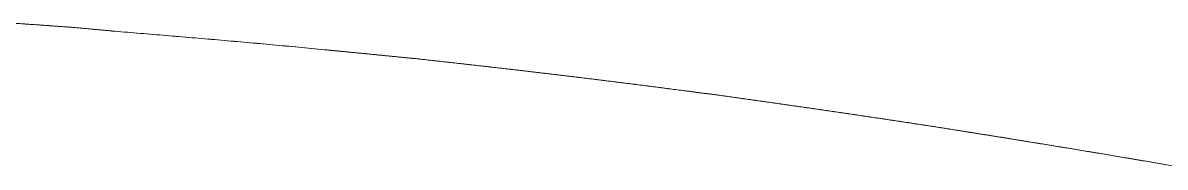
# Model space of a CAD drawing. Header units: millimetres. Extents: x 8533 to 164433, y 5768 to 115327.
# Drawn here: x 57047.75 to 57081.4, y 107849.54 to 107853.78 of the extents above; entities that cross this region are included whole.
import ezdxf

# ---------------------------------------------------------------- set-up
doc = ezdxf.new("R2010")
doc.units = ezdxf.units.MM
doc.header["$LTSCALE"] = 250
doc.layers.add('06_G-ENP_심볼', color=3, linetype='Continuous')
doc.layers.add('G-ENP', color=1, linetype='Continuous')

# ---------------------------------------------------------------- blocks, each defined once
blk = doc.blocks.new('zw$82BC')
at = {"layer": 'G-ENP', "color": 8, "lineweight": 0}
for centre, radius, start, end in [((16.49826815588678, 89.57005258552817), 3.605636663230549, 86.11715275224313, 86.20457355916753), ((16.51021445281795, 89.74613881152351), 3.42914566479827, 86.02859088191302, 86.12051796791248), ((16.5106615267343, 89.7526512165685), 3.422617932771731, 86.02504942002828, 86.11715213241551), ((16.52168959195093, 89.91142673989617), 3.263459883622471, 85.93198678253306, 86.02859020192253), ((16.52210349316933, 89.91731402011726), 3.257558072513554, 85.92826991928153, 86.02504873701089), ((16.53234020426881, 90.06118330989631), 3.113325058212252, 85.83071263672002, 85.93198603771478), ((16.532725406713, 90.06653026849989), 3.107964242999351, 85.82682062119775, 85.92826917110243), ((16.7484349169102, 93.02803713098189), 0.1386119950412993, 85.25126782689317, 85.75710073328017), ((16.74992769167621, 93.04733422092761), 0.119257694458412, 85.18200450754955, 85.68716413991409), ((16.70947006507949, 92.5494588613887), 0.6187737183285508, 85.23993699190964, 85.32428479167731), ((16.70941355243635, 92.54877433964424), 0.6194605688308574, 85.2368286934615, 85.32106500647275), ((16.70779569897918, 92.52935509394973), 0.6389470910506239, 85.15865526917867, 85.23990870517976), ((16.70772565957431, 92.52852141431134), 0.6397837075342774, 85.15566810533099, 85.23680044629249), ((16.70573145288485, 92.50498728163575), 0.6634021802717129, 85.08071988701018, 85.15862817774132), ((16.70564549183366, 92.50398083611987), 0.6644122900291283, 85.07786305668289, 85.15564106316117), ((16.7032060587896, 92.47564946633588), 0.6928484877109963, 85.00636944233976, 85.08069426048843), ((16.70310117367343, 92.47444038845248), 0.6940621062713656, 85.00365162050845, 85.07783749011548), ((16.70012917582734, 92.440438937142), 0.7281931984156177, 84.9358277694181, 85.00634553391805), ((16.70000151612176, 92.43898860014667), 0.7296491428286571, 84.93325704712731, 85.00362778508288), ((16.69638466130131, 92.3981874174167), 0.7706103212323696, 84.86930182719219, 84.93580583154902), ((16.69622923496156, 92.39644545417565), 0.772359204572707, 84.86688562330008, 84.93323518267222), ((16.6918207525339, 92.34736058587293), 0.8216416456120096, 84.80697976121417, 84.86928207008961), ((16.69163102439843, 92.34526081971825), 0.823749965851791, 84.80472473408228, 84.86686594504826), ((16.68623562355704, 92.28591037329954), 0.8833451486805586, 84.74902913023705, 84.80696236501014), ((16.68600276546245, 92.28336306771939), 0.8859030751955496, 84.7469411563964, 84.80470742875632), ((16.6793550218875, 92.2110459684962), 0.9585250780888876, 84.69559543971641, 84.74901425147678), ((16.67906691902915, 92.20792770727263), 0.961656620138479, 84.69367952911422, 84.7469263671687), ((16.67079685290584, 92.11887117957974), 1.051096315350055, 84.64680094921559, 84.69558320223639), ((16.67043641530343, 92.11500756757101), 1.054976703489746, 84.64506122611112, 84.69366739588658), ((16.66001285538643, 92.00378719065503), 1.166684459678463, 84.60274374933314, 84.64679144160887), ((16.65955511497988, 91.9989231019274), 1.171570038893042, 84.60118341478989, 84.64505182474521), ((16.64618772932484, 91.85745948112475), 1.313663821110544, 84.56349715557651, 84.60273702406552), ((16.64559479915694, 91.85120744326707), 1.319943912035507, 84.56211848329221, 84.60117679312248), ((16.62805443793197, 91.66692609444988), 1.505058146247199, 84.52910947130755, 84.56349322581701), ((16.62726619665445, 91.65867093282259), 1.513350854837064, 84.52791376584779, 84.5621146638171), ((16.60353258852093, 91.41089394436204), 1.762261923391241, 84.49960395467942, 84.52910831603788), ((16.60244674981864, 91.39958850649873), 1.773619386494389, 84.49859163391561, 84.52791271977533), ((16.56895097497581, 91.05177557103087), 2.123041487750679, 84.47497925471738, 84.4996055171027), ((16.56738033064842, 91.03550297533172), 2.13938970754107, 84.47414977140245, 84.4985933009788), ((16.51717174254919, 90.5164759790934), 2.660839537244257, 84.45520997049118, 84.47498344251396), ((16.51473082266223, 90.49128855207613), 2.686144962815867, 84.45456192757278, 84.47415406450662), ((16.43223475671819, 89.64153703017973), 3.539891558394338, 84.44024762121504, 84.45521666334169), ((16.42798979253531, 89.59787112633876), 3.583763313184468, 84.43977876194417, 84.45456871589468), ((16.8031569696055, 93.47560456990584), 0.3120840694617958, 264.8591417329718, 265.7039213092568), ((16.8040356095719, 93.48537633087449), 0.3218955095157921, 264.8654315914808, 265.7102624509682), ((15.15892658974072, 73.50875867338198), 19.72235518397797, 85.27199277615175, 85.2859160059488), ((15.18383265506044, 73.81032378886067), 19.41976332931828, 85.27135734192953, 85.28549806972403), ((15.63513076521777, 79.26648076766236), 13.94497393191351, 85.25227994303997, 85.27199127289407), ((15.64763255513749, 79.41731045192944), 13.79362701856803, 85.25142752462159, 85.27135585082094), ((15.89587060625321, 82.40590282769608), 10.79474280773718, 85.22679150202168, 85.252278737653), ((15.90339066697364, 82.49619497698012), 10.70413804296603, 85.22572250756387, 85.25142633213562), ((16.0609791641569, 84.38321775493898), 8.81054645722374, 85.19553697759598, 85.22679059339045), ((16.06601265607556, 84.4432930392486), 8.750260673367512, 85.19425171400779, 85.22572160887317), ((16.17532553552969, 85.74366244913307), 7.445304772170548, 85.15852325355188, 85.19553636073081), ((16.17894210243993, 85.78651872818756), 7.402296166682783, 85.15702192483435, 85.19425110685427), ((16.25950655195096, 86.73751913464707), 6.447889334719037, 85.11575458942372, 85.15852292457313), ((16.26223985651764, 86.76964112240876), 6.415651267109704, 85.1140373065026, 85.1570216067318), ((16.32430425967017, 87.49580165740934), 5.686843260389524, 85.06723265758043, 85.11575454660954), ((16.32645017408437, 87.52078442958674), 5.661768495851288, 85.06529943153048, 85.11403727532429), ((16.37591004065366, 88.09373850406217), 5.086683590621493, 85.01295655452685, 85.06723289821852), ((16.37764565614391, 88.11373374339547), 5.06661316643754, 85.01080730242877, 85.06529968501565), ((16.41813277347377, 88.5776062821758), 4.600977109438291, 84.95292283079878, 85.01295707743257), ((16.41957054135794, 88.59398018875618), 4.584540200713691, 84.95055737632994, 85.01080783701325), ((16.4534443811673, 88.977435114115), 4.199592001981852, 84.887125507773, 84.95292363390281), ((16.45465918285585, 88.99109730575248), 4.185875909142925, 84.88454357555989, 84.95055818909442), ((16.48351915444648, 89.31356248334583), 3.862121854659391, 84.81555609870477, 84.88712658723851), ((16.48456273007146, 89.32514138942469), 3.850496017121292, 84.81275732100052, 84.8845446642697), ((16.50953156183921, 89.60025214443442), 3.574254511750471, 84.73820361968552, 84.8155574525298), ((16.51044082361359, 89.61019600415705), 3.564269168091333, 84.73518753587068, 84.81275868541418), ((16.53232976126118, 89.8478027603955), 3.325656311114251, 84.65505461988852, 84.73820524698141), ((16.53313172974795, 89.85643963877015), 3.316982280431171, 84.65182067857262, 84.73518917393503), ((16.55254165925494, 90.06383663952857), 3.108678990286097, 84.56609318911573, 84.65505651785908), ((16.55325659216039, 90.07141240776986), 3.101069563115829, 84.56264074507413, 84.65182258619652), ((16.57064206918223, 90.25411585999564), 2.917540803151551, 84.47130097296379, 84.56609535661623), ((16.57128544106241, 90.26081827698243), 2.910807578776079, 84.46762929011501, 84.56264292114555), ((16.58699667053516, 90.42307655026599), 2.747790433955963, 84.37065719743651, 84.47130340887843), ((16.58758051601144, 90.42905156584987), 2.741786961836184, 84.36676544794712, 84.46763173485418), ((16.60189172074031, 90.57418986314002), 2.595944802315242, 84.2641386731029, 84.3706598978811), ((16.91736228769902, 93.74260769938263), 0.5881455127673559, 264.0813393067766, 264.5488569730958), ((16.8798452824126, 93.34938485556432), 0.1931364066401769, 264.500907095966, 264.9612145484322), ((16.79570185383973, 92.42961459048269), 0.7304760086606794, 84.7189087040061, 84.83280353287479), ((16.78813598631724, 92.3477318606196), 0.812707533358243, 84.6207976168568, 84.72295110400138), ((16.78780052208857, 92.3441361781588), 0.816318830240726, 84.61720200910638, 84.71889538326364), ((16.77787446748688, 92.2387562666533), 0.922165191148785, 84.53094498748018, 84.62078517809272), ((16.77742814237133, 92.2340572572063), 0.9268853491288412, 84.52781373089387, 84.61718960156132), ((16.76397396179233, 92.09357439234543), 1.068011002490948, 84.45351461535112, 84.5309334711167), ((16.76335747811039, 92.08718277027401), 1.074432285743311, 84.45085160368713, 84.52780224733127), ((16.74428610985434, 91.89083492153105), 1.271704165213689, 84.38860614900801, 84.4535040323428), ((16.7433889662391, 91.88165242478976), 1.280930383509827, 84.38641495353735, 84.45084105405354), ((16.71455919726255, 91.58827866726142), 1.575717283894178, 84.33631074062875, 84.38859650651064), ((16.71314957808097, 91.57400114098374), 1.590064226729288, 84.33459461550817, 84.38640535200923), ((16.66502931475931, 91.08885403462227), 2.077591942496759, 84.2967109488011, 84.33630205487752), ((16.66252684840181, 91.06371258949468), 2.10285762229994, 84.29547283616934, 84.33458596797799), ((16.56720195142692, 90.10932336332843), 3.061995583805418, 84.26988066382945, 84.29670323627457), ((16.56165385585287, 90.0539070920687), 3.117688890667923, 84.26912315694419, 84.29546515414286), ((16.28754274610624, 87.32233151516311), 5.86298341542135, 84.25588499767804, 84.26987392675339), ((16.26661970433913, 87.11408464303315), 6.072278740784609, 84.25561036265813, 84.26911645891639), ((9.415091422574747, 19.00163614959666), 74.52846238723687, 84.25478016294906, 84.25587924541419), ((3.528807516849227, -39.50948810292027), 133.3349246125152, 84.2549903445451, 84.25560465632856), ((17.56764825239334, 100.0325613045904), 6.911546296073253, 264.2547754136405, 264.2666134000183), ((17.54034591666091, 99.76090229516689), 6.638518761451303, 264.2549856396909, 264.2673099926727), ((17.20625650939566, 96.43310488252035), 3.293993182947185, 264.266609671144, 264.2914228553662), ((17.19991681844569, 96.36981867468324), 3.230390229247134, 264.2673063054313, 264.2926071142239), ((17.09339286904186, 95.30406622518143), 2.15932737704673, 264.2914201562202, 264.3292374648611), ((17.09065624464399, 95.27659521974044), 2.131720399214195, 264.2926044531761, 264.3309102952064), ((17.03860987566266, 94.75236243227818), 1.604910339549306, 264.3292358058713, 264.3800768340798), ((17.03710158667458, 94.73710145529424), 1.589575009796757, 264.3309086767986, 264.3822387850754), ((17.00645550054595, 94.4255966236089), 1.276566316374793, 264.3800762336329, 264.4439511201108), ((17.00550795710554, 94.4159098219173), 1.266833282124796, 264.3822382242498, 264.4466023892804), ((16.98545221028327, 94.209683298345), 1.05963383326459, 264.4439515897915, 264.5208609078513), ((16.98480668226433, 94.2029989795135), 1.052918416832191, 264.4466029017854, 264.5240013277371), ((16.97076165719518, 94.05653187811657), 0.9057794544902992, 264.5208624670387, 264.6107970758388), ((16.97029715542159, 94.0516475172812), 0.9008730568601121, 264.5240029304446, 264.6144261153879), ((16.95999052887869, 93.9423559900473), 0.791096628306053, 264.6107997389585, 264.7137406724305), ((16.87614287783732, 93.04541969524325), 0.1097522547918166, 84.18095023196886, 84.981702789749), ((16.85384320662389, 92.82323871866862), 0.333050448368762, 83.30953684397065, 84.26824188909072), ((16.31830184765455, 87.90447888520282), 5.280867740423225, 83.75391278219807, 83.81486208665223), ((16.32903541351489, 88.00256732712359), 5.1821937732098, 83.69414779001, 83.75622031926797), ((16.32944533305665, 88.0062946554126), 5.17844397203767, 83.69179536937477, 83.75391147877288), ((16.33974253893747, 88.09946162167063), 5.084709688095482, 83.63091864284375, 83.69414642540325), ((16.34013587592251, 88.10300251886872), 5.081147011340006, 83.62852310030375, 83.69179400174642), ((16.35001847966033, 88.19152325904025), 4.992076324597761, 83.56654673359044, 83.63091721678684), ((16.35039604604874, 88.19488802540337), 4.988690440983243, 83.56410855103279, 83.62852167077381), ((16.35988404537967, 88.27901670979628), 4.904028421089896, 83.50104516994952, 83.56654524617626), ((16.36024658362795, 88.28221482650815), 4.900809821494242, 83.49856485060174, 83.56410705969809), ((16.3693584086994, 88.3621867691835), 4.820320462455274, 83.43442760415356, 83.50104362122846), ((16.36970663061415, 88.36522725971639), 4.817260096443094, 83.4319056692542, 83.49856329793948), ((16.37845923257039, 88.44126016304352), 4.740725069299288, 83.36670822520186, 83.43442599540883), ((16.37879376803183, 88.44415115701833), 4.737814784235552, 83.36414521837065, 83.43190405842283), ((16.38720279935428, 88.51644712314061), 4.665031417460304, 83.29790174879868, 83.36670655845748), ((16.38752421488762, 88.51919604312513), 4.662263770787223, 83.29529823320378, 83.36414354897481), ((16.39560409487167, 88.58794253177433), 4.593044090644662, 83.22802340976172, 83.29790002514088), ((16.39591295835557, 88.59055665986727), 4.59041177959163, 83.2253799658245, 83.29529650792992), ((16.40367698498234, 88.65592781447663), 4.524581179380019, 83.15708894676084, 83.22802162973217), ((16.40397375828725, 88.65841339218605), 4.522077947440234, 83.15440617689234, 83.22537818364678), ((16.41143425850312, 88.72057164596907), 4.459473574275287, 83.08511459463408, 83.15708711252769), ((16.41171942650705, 88.72293497781203), 4.457093100069106, 83.082393116478, 83.15440434007141), ((16.41888771092347, 88.78203098199674), 4.39756393093975, 83.01211707205019, 83.0851127078015), ((16.41916168849987, 88.78427766463398), 4.395300604650366, 83.00935752268025, 83.0823912268008), ((16.42604822043525, 88.84045199489265), 4.33870573147504, 82.93811357040639, 83.01211513310682), ((16.42631141410034, 88.84258743981252), 4.336554128521906, 82.93531660307346, 83.00935558133008), ((16.43292590204534, 88.89597160816862), 4.282761741962119, 82.8631217328751, 82.93811158077244), ((16.43317865832252, 88.89800062918493), 4.280717038701513, 82.86028802003067, 82.9353146115437), ((16.43953001711169, 88.9487170148455), 4.229604501050917, 82.78715965318591, 82.86311969603216), ((16.43977267501465, 88.95064426513824), 4.227662034578426, 82.78428988220669, 82.86028598094391), ((16.44586911605184, 88.99880708261486), 4.179114907425229, 82.7102458563666, 82.78715756996489), ((16.4461019967447, 89.00063697586893), 4.177270255092683, 82.70734072909072, 82.78428779681809), ((16.45195114750022, 89.04635343347996), 4.131181134497298, 82.6323992766395, 82.71024372656483), ((16.45217452097991, 89.04808988938936), 4.129430370559605, 82.62945951301568, 82.70733859787636), ((17.04736393303467, 93.62686774352119), 0.4878782853422314, 262.2665085033727, 262.9212861052836), ((17.04639492850249, 93.61859406815154), 0.4795481303508179, 262.2733864729584, 262.9168714840659), ((16.97661830039, 93.05251481353332), 0.09081679402784955, 82.92940259195535, 83.28261906913906), ((16.97655553288651, 93.05199617926485), 0.0913392118739304, 82.91719710704163, 83.26838473367387), ((16.97459507373044, 93.03620386621463), 0.1072527439103883, 82.63040875985189, 82.92935465929827), ((16.97450230698315, 93.03547218502842), 0.1079902815731068, 82.62024869406021, 82.91714972523646), ((16.97152034084088, 93.01243155822738), 0.1312230715964749, 82.38606460871797, 82.6303750554886), ((16.97137499181572, 93.0113269811178), 0.1323371699171839, 82.37796117019573, 82.62021549930402), ((16.96647826279168, 92.97471337312896), 0.1692767709983576, 82.19661053325918, 82.38604438583044), ((16.96622781261466, 92.97286397473812), 0.171143049800105, 82.19057041341502, 82.37794143691556), ((16.95705662955091, 92.90596424644508), 0.2386684822665242, 82.06216911968423, 82.1966031693588), ((16.956545625218, 92.90226890717736), 0.2423989851086123, 82.0581946996309, 82.19056352620937), ((16.93417782146646, 92.74188117576722), 0.4043389200109591, 81.98275020288445, 82.06217408282703), ((16.93267840226385, 92.73118383521654), 0.4151408334818373, 81.98083972180706, 82.05820011350733), ((16.80762196861947, 91.84334964825166), 1.311739211960063, 81.95825490774307, 81.98276706996792), ((16.79081979294183, 91.72424766877504), 1.432020525641406, 81.9584025620497, 81.98085701974404), ((17.14032386428308, 94.19820007238684), 1.066497755086816, 261.9582833815144, 261.988478740396), ((17.1308745583636, 94.13118591428429), 0.9988206787941484, 261.9584314715015, 261.9906748460658), ((17.04483799361505, 93.51977459092262), 0.3813855851489716, 261.9885186532078, 262.0731136822776), ((17.04360039944181, 93.51093238490239), 0.3724571904536327, 261.9907151773418, 262.0773446774463), ((17.02441747027889, 93.37311886271192), 0.2333149925578882, 262.0731649559047, 262.2117492049325), ((17.02396280643372, 93.36982325352443), 0.229988169198743, 262.0773963797647, 262.2179976663303), ((17.01567120010755, 93.30917337401326), 0.168774131339771, 262.2118118662316, 262.4038723190657), ((17.01544121390511, 93.30746980587992), 0.1670551097440922, 262.2180607720331, 262.4121170200173), ((17.01090555257095, 93.27343938453481), 0.1327237582425319, 262.4039465243297, 262.648866858902), ((17.0107697729356, 93.27240371427303), 0.1316792261327844, 262.4121916628739, 262.6590826396913), ((17.00796918708927, 93.25067993875382), 0.1097756730398934, 262.6489528257116, 262.9460119292607), ((17.00788160149746, 93.24998633788823), 0.109076564824788, 262.6591690584253, 262.9581696451931), ((17.0060238967941, 93.23496060486406), 0.09393643024740346, 262.9461099236967, 263.2944796708036), ((17.00596420277056, 93.23446538338914), 0.09343762475810351, 262.9582680990084, 263.3085461623204), ((17.00467523490296, 93.22349089038215), 0.08238769701967498, 263.2945900143766, 263.6933327360671), ((17.00463310123008, 93.22312101279601), 0.08201542814641602, 263.3086569753211, 263.7092706335571), ((17.00371305059549, 93.21478626160035), 0.07363005116919905, 263.6934557637891, 264.1415213908767), ((17.00368266312491, 93.21450070528334), 0.07334288329635176, 263.7093941460789, 264.1592890677788), ((17.00301498833871, 93.20798459197795), 0.06679265396424869, 264.1416574208001, 264.6378805957046), ((17.00299282251758, 93.2077585729458), 0.06656555133658038, 264.1594255983386, 264.6574320465199), ((16.99561219591938, 93.1262117196311), 0.0153165717499919, 83.02305228365621, 85.65274631512607), ((16.99519593232345, 93.12266530988347), 0.01888469852755713, 82.49332000987319, 85.14300630084128), ((14.11213698487013, 72.57905928591794), 20.76380575686292, 81.99819757313543, 82.01233720728418), ((14.14745143370438, 72.83049395638255), 20.50990320965765, 81.99757575123134, 82.01189099463846), ((14.82799790031955, 77.67151410878819), 15.62128176827105, 81.97938302498885, 81.99819648032853), ((14.84801182675677, 77.81371238530733), 15.47768195312599, 81.97858597333325, 81.99757466665905), ((15.2594744183382, 80.73363497441824), 12.52891112726946, 81.95590354331618, 81.97938220847924), ((15.27236779039187, 80.82499660333809), 12.43664419840572, 81.95493153306717, 81.97858516534076), ((15.54855426966806, 82.77912174531218), 10.46309814194215, 81.9277652450457, 81.95590300181321), ((15.5575660481809, 82.84277072704572), 10.39881435748425, 81.92661846091956, 81.95493100033863), ((15.7561896803211, 84.24312996397578), 8.984439111580006, 81.89497179661858, 81.92776497599908), ((15.76285579425486, 84.29003163215015), 8.93706608665009, 81.8936503252588, 81.92661820132535), ((15.91289126780704, 85.34348045087586), 7.872986646765704, 81.8575244086656, 81.8949717967436), ((15.91803226636706, 85.37949280427591), 7.836609189235709, 81.85602825082111, 81.89365033676063), ((16.03562218889512, 86.20127345561116), 7.006458102536452, 81.81542187310048, 81.85752467868045), ((16.03971625827803, 86.22981021668198), 6.977629157029869, 81.81375093615193, 81.8560285308585), ((16.13456656526473, 86.88921104683419), 6.311441470337702, 81.76866056606855, 81.81542241058108), ((16.13791111126064, 86.91239526555455), 6.288017253060214, 81.76681466592233, 81.81375148321729), ((16.21620833327422, 87.45357824907921), 5.741199664387303, 81.71723446061422, 81.76866136852756), ((16.21899787417392, 87.47279844237306), 5.721778095364424, 81.7152133265703, 81.76681547788236), ((16.28487181924733, 87.92524183251169), 5.264564363300288, 81.66113513852032, 81.71723552788961), ((16.28723905505952, 87.94144515071605), 5.248189037203947, 81.65893840632152, 81.71521440246845), ((16.34355177767345, 88.32557629957398), 4.859952174854412, 81.6003517966026, 81.66113646993028), ((16.34559022677838, 88.33943017846497), 4.845949131733042, 81.59797901452492, 81.65893974649411), ((16.3943879885165, 88.66985221288576), 4.511943231263155, 81.53487125015486, 81.60035339155547), ((16.39616548432674, 88.68184071538752), 4.499823674027767, 81.53232187794717, 81.59798061820617), ((16.43895002476809, 88.96926929069406), 4.209228247230116, 81.46467794066173, 81.5348731098138), ((16.44051698250509, 88.979752120059), 4.198628952254643, 81.46195134753113, 81.53232374595656), ((16.4784153717177, 89.232228068344), 3.943324444412243, 81.38975393219347, 81.464680063274), ((16.47981003649137, 89.24147803978082), 3.933969924171795, 81.386849397846, 81.46195347982793), ((16.51368469600972, 89.46515284783942), 3.707744568066745, 81.31007891312031, 81.3897563175536), ((16.51493658198019, 89.47338045695608), 3.699422263152345, 81.30699562826418, 81.38685179401492), ((16.54545869562118, 89.67304036884002), 3.497442859944668, 81.2256301899713, 81.31008156128932), ((16.54659094901236, 89.68041065585749), 3.489986110090562, 81.22236725829542, 81.30699828905487), ((16.57429065260176, 89.85983503728471), 3.308436167198966, 81.13638268941439, 81.22563310293657), ((16.57532168147635, 89.8664792236932), 3.30171246104658, 81.13293912403786, 81.22237018203619), ((16.95471803083753, 92.28785949133265), 0.8507918482791833, 80.91969872768705, 81.25537840456944), ((16.9561490570061, 92.29666942779699), 0.8418663601139527, 80.91745624853637, 81.24732128255148), ((17.32026284248163, 94.55608689276607), 1.446703272635796, 260.8010666034296, 260.8597868988727), ((17.32162724761754, 94.56454046013016), 1.455266239188564, 260.8034376992583, 260.8618107966838), ((17.36311619596769, 94.82243280798883), 1.716474576633901, 260.859790287723, 260.9092452644831), ((17.36503766413797, 94.83440945686147), 1.728604380799244, 260.861814165484, 260.9109208102968), ((17.42565181395589, 95.21326023051734), 2.112273487341589, 260.9092482734521, 260.9494091713789), ((17.42856565097152, 95.23151328929828), 2.130757658601562, 260.9109238020939, 260.9507353433189), ((17.52579013166549, 95.84191638039363), 2.74885516902199, 260.9494118031546, 260.9802532170752), ((17.53073890041254, 95.8730400656122), 2.780369833386752, 260.9507379632577, 260.9812291302187), ((17.71269082200287, 97.01933539727764), 3.941015984251501, 260.9802554739911, 261.0017553931551), ((17.7229203937007, 97.08385975859892), 4.006346201546809, 260.9812313771241, 261.0023802881225), ((18.18740726666421, 100.0171729704019), 6.976207216722305, 261.0017572756672, 261.0138970549702), ((18.21991218074221, 100.222587833034), 7.184177972052189, 261.0023821574086, 261.0141703039886), ((21.88087189625396, 123.3734596023862), 30.62272506196616, 261.0138985624699, 261.0166629422068), ((22.57891853926363, 127.7883989411012), 35.09250788409222, 261.0141717931407, 261.0165840334004), ((15.10411613767344, 80.50602264505545), 12.77706260919851, 81.01004117833831, 81.0166640772019), ((15.20500567816505, 81.14396734978953), 12.13118944425798, 81.00960973181817, 81.01658514884996), ((16.27545937274949, 87.90999005767867), 5.281011754145248, 80.99402328641943, 81.01004193584863), ((16.29326592054692, 88.02243817096729), 5.167162506275623, 80.99323905046352, 81.00961046910977), ((16.58131865682959, 89.83980653780475), 3.327107573120933, 80.96860419631894, 80.99402366187734), ((16.58846464137572, 89.8848270464257), 3.281523461227458, 80.96746704826752, 80.9932394052598), ((16.72241389112328, 90.72749834183236), 2.428272435802554, 80.9337822812937, 80.96860418531757), ((16.72624802945775, 90.75157162039898), 2.403895739158748, 80.93229221895974, 80.9674670228812), ((16.8037924485338, 91.23748702250606), 1.911831806086487, 80.88955936388703, 80.9337818826402), ((16.80618363015107, 91.2524337760371), 1.896694990728089, 80.88771653185992, 80.93229180864992), ((16.85685368993525, 91.5683734533743), 1.576717906834637, 80.8359407620713, 80.88955857741279), ((16.85848950728713, 91.57854271818212), 1.566417914729852, 80.83374542835074, 80.88771573285388), ((16.89426600164047, 91.80028587395395), 1.341807175095463, 80.7729353244634, 80.8359395786038), ((16.89545756423071, 91.8076454528869), 1.334351759758109, 80.77038789127852, 80.8337442284064), ((16.92212135945091, 91.971756997949), 1.168088243131009, 80.70055544801932, 80.77293374026783), ((16.9230297508425, 91.97732577761514), 1.162445860864408, 80.69765644368813, 80.77038629192633), ((16.94371235312856, 92.103613574966), 1.034475639269556, 80.6188171395108, 80.7005534620732), ((16.94442917631069, 92.10797099497785), 1.030059652254444, 80.61556724248139, 80.69765444420099), ((16.96097440771076, 92.20809838114394), 0.928574490784552, 80.52774006471911, 80.61881474290517), ((16.96155564740003, 92.211598585871), 0.9250263546470553, 80.52414008071702, 80.61556483392326), ((17.15883840534237, 93.3898789356686), 0.2696563030143646, 260.3831513139527, 260.7544669658727), ((17.1626860346861, 93.4134105193537), 0.2934999022930169, 260.4208286234203, 260.7928615105354), ((16.44911042482467, 88.9639812333138), 4.212786272787232, 80.82099188081038, 80.898383641172), ((16.44951354785475, 88.96648631997624), 4.210248957988849, 80.81806326461218, 80.89550094619113), ((16.45968505733966, 89.0294233339165), 4.146495312738971, 80.74237976714728, 80.82099091338466), ((16.46007533627444, 89.03182772609324), 4.144059451811816, 80.73940555055295, 80.8180622952534), ((16.46992393530913, 89.0922401868317), 4.082849483085808, 80.66255705849089, 80.7423787634196), ((16.47030188740099, 89.09454844751195), 4.080510484524979, 80.65953758011095, 80.73940454537717), ((16.47984108059889, 89.15255386011387), 4.021725928252402, 80.58153290836125, 80.66255601924398), ((16.48020721795565, 89.15477044377815), 4.019479308822078, 80.57846851818229, 80.6595365396346), ((16.48944963011816, 89.21047898498296), 3.963009283977015, 80.49931678640074, 80.58153183357308), ((16.48980444299652, 89.21260813790798), 3.960850769775545, 80.49620784515321, 80.57846744311388), ((16.49876186816785, 89.26612310740899), 3.906591324619612, 80.41591847578239, 80.49931567723745), ((16.49910576939563, 89.26816854075292), 3.904517182662043, 80.41276535850857, 80.49620673521372), ((16.50778921893654, 89.31958679985422), 3.85237085365364, 80.33134807613185, 80.41591733298667), ((16.50812263352664, 89.32155223314084), 3.850377341032098, 80.32815116733381, 80.41276421342974), ((16.51654241249965, 89.37096479615627), 3.800252556467683, 80.24561599239635, 80.33134689824178), ((16.51686574718174, 89.37285377601029), 3.798336104140926, 80.24237568749777, 80.32814998743702), ((16.52503148273804, 89.42034610486331), 3.75014688849365, 80.15873293627268, 80.24561477971054), ((16.52534508407486, 89.42216176573294), 3.748304344181574, 80.15544964453792, 80.24237447323455), ((16.53326582128501, 89.46781445020895), 3.701969630983978, 80.07070992195185, 80.15873168997598)]:
    blk.add_arc(centre, radius, start, end, dxfattribs=at)

msp = doc.modelspace()

# ---------------------------------------------------------------- block references
at = {"layer": '06_G-ENP_심볼', "color": 0, "xscale": 79.36842069133647, "yscale": 79.36842069133647, "zscale": 79.36842069133647}
msp.add_blockref('zw$82BC', (55718.94609826999, 100459.2019182342, -0.3242994333755119), dxfattribs=at)

doc.saveas('drawing.dxf')
